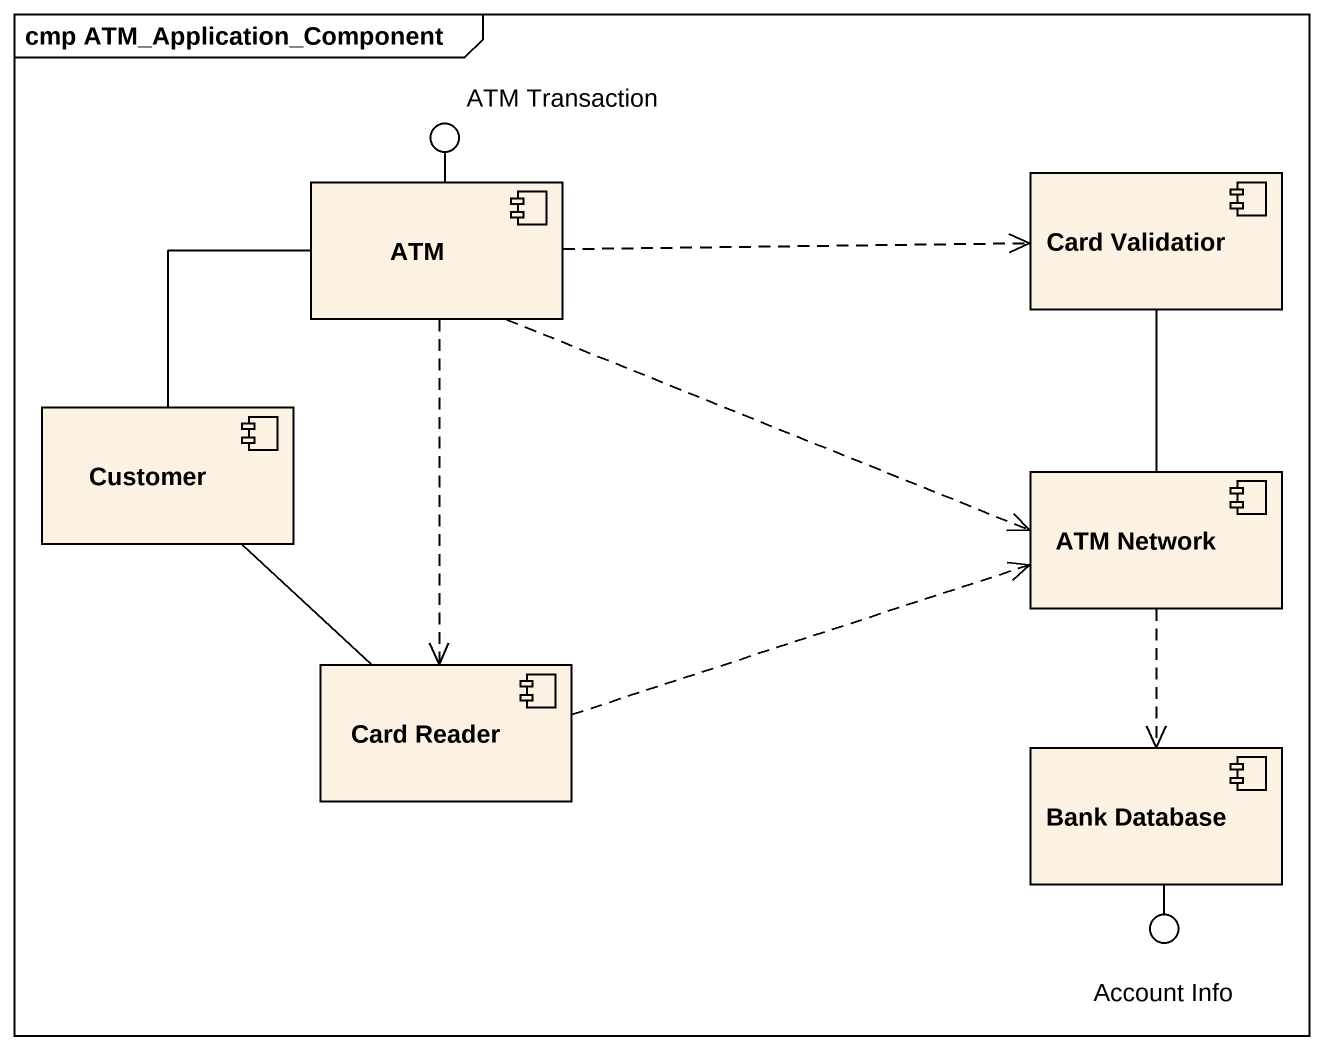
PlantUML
@startuml
mainframe cmp ATM_Application_Component
() "ATM Transaction" as ATM_Transaction
component ATM
component "Card Validatior" as Card_Validatior
component Customer
component "ATM Network" as ATM_Network
component "Card Reader" as Card_Reader
component "Bank Database" as Bank_Database
() "Account Info" as Account_Info
ATM -up- ATM_Transaction
Bank_Database -- Account_Info
ATM .right.> Card_Validatior
ATM -- Customer
ATM .right.> ATM_Network
ATM ..> Card_Reader
Card_Validatior -- ATM_Network
Customer -- Card_Reader
ATM_Network ..> Bank_Database
Card_Reader .right.> ATM_Network
@enduml
